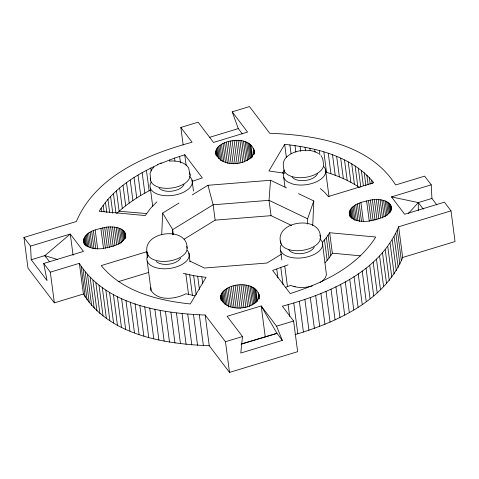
<?xml version="1.0" encoding="UTF-8"?>
<svg xmlns="http://www.w3.org/2000/svg" width="479" height="479" viewBox="0 0 479 479"><rect width="100%" height="100%" fill="white"/><g stroke="black" fill="none" stroke-linecap="round" stroke-linejoin="round"><path stroke-width="0.72" d="M418.281 210.55L418.311 202.581L431.938 198.438L436.908 204.982M216.059 155.13C213.724 145.263 226.489 141.155 234.099 140.503C242.488 139.233 253.642 143.041 254.553 152.693M220.597 297.076C223.364 282.137 255.541 279.592 259.289 295.693C256.516 310.626 224.346 313.176 220.597 297.076L220.885 299.267M254.535 153.777L254.361 151.232M161.722 234.686L162.644 213.071L179.002 203.042M172.458 234.836L172.685 229.609L162.644 213.071M307.404 224.01L307.626 218.789L313.781 200.952L298.483 193.636M312.727 225.543L313.781 200.952M192.217 194.935L207.952 185.289L270.551 180.266L269.03 200.318L271.048 215.664L291.681 225.537M242.5 336.545L240.775 353.029L282.335 340.395L276.563 326.187L261.187 305.943L227.124 316.302L242.5 336.545L225.471 341.719L205.204 315.044C160.267 313.278 105.356 304.662 79.358 263.324L50.319 272.156L43.727 263.48L83.466 251.397L70.281 234.045L30.542 246.128L23.95 237.452L76.317 221.532C95.854 175.667 146.981 154.448 192.067 142.227L180.846 127.456L198.138 122.199L213.514 142.443L247.577 132.084L232.201 111.841L249.487 106.583L269.755 133.258C314.691 135.024 369.602 143.646 395.6 184.978L424.645 176.146L431.232 184.822L431.938 198.438M83.52 240.308C85.765 230.453 98.452 229.07 106.649 227.112C113.343 226.441 124.408 227.058 125.72 235.387C123.468 245.242 110.787 246.625 102.59 248.589C95.896 249.254 84.831 248.637 83.52 240.308L83.903 243.236M391.355 206.928C390.696 217.616 376.47 219.238 368.309 221.196C361.615 221.861 350.55 221.25 349.239 212.921C351.49 203.066 364.172 201.677 372.369 199.719C379.194 199.001 390.481 199.767 391.547 208.389M254.343 152.316C248.912 166.225 220.376 168.608 215.676 152.615M205.204 315.044L209.245 345.742L229.513 372.417L297.639 351.7L293.597 321.008L282.353 306.213C327.391 293.986 379.26 272.826 398.642 226.771L451.008 210.85L455.05 241.548L402.683 257.468C384.553 300.752 337.27 321.948 294.986 334.623M151.388 170.009L150.059 173.326L150.693 180.781M320.361 188.546L324.708 192.408L328.313 196.534L373.734 182.727C352.31 156.501 316.888 147.795 284.664 144.359L268.935 170.955L284.592 173.29M282.49 173.051L284.364 169.889M158.01 164.698C135.144 175.08 112.607 189.433 99.207 211.275L145.299 215.568L150.496 208.341L156.843 201.869M320.17 282.532L322.732 280.754L325.265 277.838L326.439 274.778L322.361 242.314L326.385 237.584L329.66 232.74L375.752 237.033C356.819 266.965 322.888 283.173 290.214 293.561L272.635 270.425L287.993 264.863M325.055 262.773L329.079 258.043L332.354 253.199L329.66 232.74M285.759 157.902C283.053 160.794 282.802 165.004 283.754 168.668A20.046 10.801 -7.5 0 0 305.165 177.386A20.046 10.801 -7.5 0 0 323.409 163.363L322.684 158.627L321.026 155.603M151.777 169.53L153.969 167.033M408.407 213.46L418.311 202.581L423.28 209.125M116.625 213.592C126.582 204.09 138.192 196.444 150.382 190.121M286.125 157.459C292.465 151.304 301.944 149.508 310.482 150.55M30.542 246.128L31.243 259.744L44.87 255.6L70.281 234.045L73.071 255.241M184.187 239.141L215.155 220.142L271.048 215.664M281.484 254.145L267.007 263.019L204.407 268.042L189.774 261.037M157.495 164.632L161.309 162.89M160.681 163.519L174.572 158.088L184.75 154.747L202.324 177.883L192.163 181.361M285.49 287.406L290.615 285.358C297.387 288.256 305.225 287.945 312.218 285.975M209.425 137.389L238.303 128.606L242.308 133.88M147.927 253.343L146.646 251.768L101.225 265.582C122.648 291.807 158.07 300.507 190.295 303.949L206.024 277.353L193.66 275.664L183.373 273.335M451.008 210.85L444.416 202.174L404.677 214.257L391.493 196.905L431.232 184.822M118.115 281.724L148.628 272.449M23.95 237.452L27.992 268.15L54.355 302.854L83.4 294.022C109.398 335.354 164.309 343.976 209.245 345.742M276.563 326.187L293.597 321.008M241.805 343.754L276.994 333.366L282.335 340.395M241.069 344.287L276.994 333.366L261.187 305.943L265.222 336.635M170.207 161.028C175.619 160.788 181.427 161.417 185.894 164.77M146.598 213.55L119.133 211.245L116.445 190.78M332.354 253.199L360.603 255.834M147.179 261.073L151.053 290.49C158.441 301.614 175.601 299.1 185.978 293.777L195.037 295.866M391.493 196.905L418.311 202.581M310.793 150.616L314.853 151.603L318.619 153.508M325.235 171.943C337.258 175.53 348.993 180.451 359.412 187.511M45.433 256.936L44.87 255.6L57.492 259.516M293.944 286.214L295.25 286.789M270.551 180.266L286.514 187.906M307.626 218.789L269.03 200.318L213.131 204.796L172.685 229.609L173.356 234.722M186.385 165.129L188.648 167.943L190.109 175.284M44.87 255.6L49.391 261.546M31.243 259.744L47.062 280.562L43.727 263.48M232.201 111.841L238.303 128.606M207.952 185.289L213.131 204.796L215.155 220.142M398.642 226.771L402.683 257.468M397.354 230.094L401.396 260.786M395.858 233.405L399.893 264.097M391.056 205.886L391.63 210.275M390.541 204.892L391.217 210.012M389.828 203.952L390.792 211.263M394.145 236.704L398.181 267.396M388.918 203.084L390.169 212.58M387.828 202.282L389.271 213.245M392.223 239.985L396.265 270.683M386.559 201.575L388.2 213.999M385.14 200.958L387.062 215.574M390.092 243.248L394.133 273.94M383.577 200.438L385.697 216.52M381.895 200.03L384.104 216.837M387.762 246.487L391.804 277.179M380.104 199.737L382.511 218.005M385.23 249.691L389.265 280.383M378.236 199.557L380.643 217.825M376.314 199.492L378.811 218.49M382.499 252.864L386.535 283.556M374.35 199.545L376.949 219.28M371.632 180.122L372.117 183.78M372.369 199.719L375.063 220.184M369.345 177.583L370.207 184.164M379.572 255.996L383.613 286.693M370.405 200.006L373.099 220.472M366.86 175.11L368.111 184.613M376.458 259.091L380.5 289.783M368.471 200.408L371.165 220.873M364.196 172.709L365.926 185.864M366.591 200.917L369.285 221.382M361.346 170.38L363.363 185.732M373.159 262.133L377.201 292.825M358.316 168.135L360.819 187.133M369.68 265.127L373.716 295.824M360.909 202.647L363.411 221.645M355.113 165.962L357.807 186.427M359.106 203.258L361.513 221.526M366.022 268.066L370.063 298.758M357.406 203.964L359.711 221.502M351.742 163.878L354.436 184.337M355.819 204.755L357.933 220.831M354.37 205.623L356.292 220.238M348.209 161.878L350.897 182.337M362.19 270.946L366.231 301.644M353.071 206.557L354.903 220.442M351.945 207.551L353.49 219.238M351.005 208.581L352.352 218.813M344.509 159.968L347.203 180.427M350.257 209.652L351.406 218.418M358.196 273.766L362.238 304.458M349.706 210.736L350.574 217.316M349.365 211.832L350.041 216.945M349.239 212.921L349.628 215.843M340.665 158.148L343.353 178.613M354.035 276.515L358.076 307.213M336.665 156.429L339.36 176.889M349.724 279.197L353.765 309.895M332.522 154.801L335.216 175.266M345.263 281.808L349.305 312.5M328.247 153.28L330.941 173.739M323.84 151.855L326.534 172.32M340.653 284.34L344.694 315.032M325.421 169.327L329.001 196.54M319.307 150.538L319.882 154.921M335.911 286.789L339.952 317.481M328.121 235.171L330.815 255.636M326.385 237.584L329.079 258.043M314.655 149.322L315.038 152.244M331.031 289.154L335.072 319.852M324.469 239.967L327.157 260.426M309.895 148.221L310.182 150.412M320.421 237.099C320.445 214.215 272.904 221.166 281.011 243.655M326.031 291.436L330.073 322.133M305.027 147.221L305.512 150.879M320.912 293.627L324.954 324.319M300.064 146.334L300.74 151.454M315.679 295.723L319.721 326.421M295.01 145.562L295.878 152.142M310.344 297.728L314.386 328.42M289.879 144.903L291.034 153.675M284.664 144.359L286.4 157.513M304.913 299.632L308.955 330.324M283.712 177.332L284.969 186.894M299.393 301.435L303.429 332.127M293.783 303.135L297.824 333.827M284.777 266.192L287.472 286.652M288.107 304.728L289.645 316.421M280.586 250.373L281.844 259.935M280.82 267.695L283.029 284.502M276.766 269.108L277.922 277.874M254.163 150.178L254.553 153.1M253.762 149.161L254.337 153.543M253.146 148.191L254.014 154.771M250.948 145.299L252.487 156.992M250.14 144.395L251.87 157.549M249.134 143.556L251.056 158.172M247.954 142.802L250.068 158.878M246.607 142.137L248.918 159.675M245.116 141.568L247.613 160.567M243.488 141.107L246.086 160.836M241.751 140.754L244.541 161.944M239.919 140.515L242.805 162.435M259.091 294.639L259.378 296.83M258.684 293.621L259.361 298.734M238.021 140.389L240.907 162.315M258.073 292.651L258.941 299.225M255.876 289.759L257.415 301.453M236.069 140.389L239.057 163.04M255.062 288.849L256.792 302.004M254.062 288.017L255.984 302.632M234.099 140.503L237.177 163.89M252.882 287.256L254.996 303.339M251.535 286.592L253.84 304.135M232.123 140.736L235.105 163.387M250.038 286.029L252.541 305.027M230.171 141.077L233.153 163.734M248.415 285.562L251.014 305.297M228.255 141.533L231.147 163.459M246.673 285.209L249.463 306.404M226.411 142.095L229.202 163.291M244.847 284.969L247.733 306.895M224.657 142.754L227.351 163.219M242.949 284.849L245.931 307.506M223.01 143.502L225.513 162.507M240.997 284.843L243.979 307.5M221.49 144.335L223.801 161.872M239.027 284.963L242.009 307.614M220.118 145.239L222.232 161.315M218.903 146.203L220.831 160.818M237.051 285.191L240.129 308.578M217.867 147.221L219.406 158.908M217.023 148.268L218.37 158.501M235.093 285.538L238.075 308.195M216.37 149.352L217.334 156.657M215.927 150.442L216.598 155.555M216.274 154.687L216.466 156.148M215.694 151.538L216.173 155.19M233.183 285.993L236.069 307.919M231.339 286.556L234.129 307.746M229.585 287.214L232.279 307.674M227.938 287.963L230.435 306.961M226.417 288.795L228.824 307.063M225.04 289.699L227.16 305.776M223.831 290.663L225.657 304.548M222.795 291.675L224.429 304.099M221.945 292.729L223.196 302.231M221.298 293.807L222.256 301.117M220.849 294.902L221.621 300.746M220.621 295.992L221.196 300.375M225.471 341.719L229.513 372.417M192.019 180.026L193.468 191.055M201.821 276.898L202.689 283.478M184.75 154.747L186.193 165.71M180.846 127.456L183.158 144.993M197.701 276.341L199.432 289.49M179.619 156.37L180.481 162.944M199.336 314.889L203.377 345.587M193.66 275.664L196.162 294.669M188.888 253.068L190.055 261.893M187.097 248.433C188.049 225.106 140.347 231.441 147.442 253.738M174.572 158.088L174.955 161.01M189.714 274.886L192.402 295.351M193.516 314.613L197.558 345.305M185.864 274L188.558 294.459M169.614 159.902L169.806 161.363M187.756 314.212L191.798 344.91M182.068 313.697L186.109 344.389M176.452 313.056L180.487 343.748M170.913 312.302L174.955 342.994M150.831 168.057L151.22 170.979M150.304 188.025L152.729 206.413M165.465 311.422L169.506 342.12M146.43 170.302L149.125 190.768M142.161 172.626L144.856 193.091M160.112 310.434L164.153 341.126M138.03 175.027L140.724 195.492M154.867 309.326L158.908 340.018M146.646 251.768L147.412 257.618M134.042 177.499L136.737 197.959M149.729 308.105L153.771 338.797M130.204 180.032L132.899 200.497M144.706 306.776L148.747 337.467M126.522 182.637L129.21 203.096M139.808 305.327L143.85 336.024M122.995 185.295L125.69 205.76M135.042 303.776L139.084 334.474M119.63 188.013L122.325 208.473M125.33 233.279L125.714 236.201M125.594 236.476L125.785 237.937M124.821 232.285L125.588 238.129M124.109 231.345L125.067 238.656M123.199 230.471L124.354 239.243M122.103 229.675L123.546 240.638M120.84 228.962L122.474 241.386M130.414 302.117L134.455 332.815M119.415 228.345L121.343 242.961M113.427 193.6L115.924 212.598M117.852 227.83L119.972 243.907M125.929 300.357L129.971 331.049M116.169 227.423L118.385 244.23M110.589 196.456L112.799 213.269M114.385 227.124L116.69 244.667M112.517 226.944L114.924 245.218M121.594 298.495L125.636 329.187M107.931 199.36L109.661 212.514M110.589 226.884L113.188 246.613M105.464 202.294L106.811 212.526M108.625 226.938L111.224 246.667M117.409 296.531L121.45 327.223M106.649 227.112L109.344 247.571M103.183 205.263L104.051 211.838M104.679 227.399L107.374 247.865M113.391 294.471L117.427 325.163M101.099 208.257L101.578 211.91M102.745 227.8L105.44 248.266M109.535 292.316L113.571 323.008M100.865 228.309L103.56 248.775M105.847 290.07L109.889 320.762M95.189 230.034L97.692 249.038M102.338 287.735L106.38 318.433M93.387 230.644L95.788 248.918M99.009 285.322L103.051 316.014M91.681 231.351L93.992 248.888M90.094 232.141L92.213 248.224M95.866 282.82L99.907 313.511M88.645 233.01L90.573 247.625M87.352 233.95L89.082 247.104M92.914 280.245L96.95 310.937M86.226 234.938L87.765 246.631M85.28 235.973L86.627 246.206M90.148 277.586L94.189 308.284M84.532 237.039L85.687 245.811M83.981 238.129L84.849 244.703M84.418 243.41L84.609 244.877M83.645 239.225L84.316 244.338M87.585 274.862L91.627 305.56M85.22 272.072L89.262 302.764M83.059 269.216L87.1 299.908M81.107 266.3L85.148 296.992M79.358 263.324L83.4 294.022M50.319 272.156L54.355 302.854M150.783 287.496L151.053 290.49M189.379 172.674A19.938 10.742 -7.5 0 1 171.979 187.978A19.938 10.742 -7.5 0 1 150.58 178.086M186.696 246.434A20.046 10.801 -7.5 0 1 169.285 261.019A20.046 10.801 -7.5 0 1 147.251 252.391M189.468 176.5A21.327 11.49 -7.5 0 1 188.582 188.989L184.864 191.57A21.327 11.49 -7.5 0 1 159.088 194.648A21.327 11.49 -7.5 0 1 151.208 181.984M184.032 184.469A13.292 7.161 -7.5 0 1 172.284 191.103A13.292 7.161 -7.5 0 1 158.986 187.96M180.631 258.199A13.364 7.197 -7.5 0 1 169.027 264.204A13.364 7.197 -7.5 0 1 156.208 261.468M319.804 235.141A20.046 10.801 -7.5 0 1 302.584 250.337A20.046 10.801 -7.5 0 1 280.658 240.973M187.199 250.355A21.327 11.49 -7.5 0 1 169.063 268.521A21.327 11.49 -7.5 0 1 148.083 255.026M323.732 166.614A21.327 11.49 -7.5 0 1 318.272 180.876A21.327 11.49 -7.5 0 1 292.495 183.954L288.394 182.307A21.327 11.49 -7.5 0 1 284.616 171.284M319.744 238.847A21.327 11.49 -7.5 0 1 303.387 257.702A21.327 11.49 -7.5 0 1 281.49 244.326M314.26 247.074A13.364 7.197 -7.5 0 1 301.548 253.607A13.364 7.197 -7.5 0 1 288.675 249.565M317.589 173.542A13.364 7.197 -7.5 0 1 305.56 180.463A13.364 7.197 -7.5 0 1 292.076 176.955"/></g></svg>
